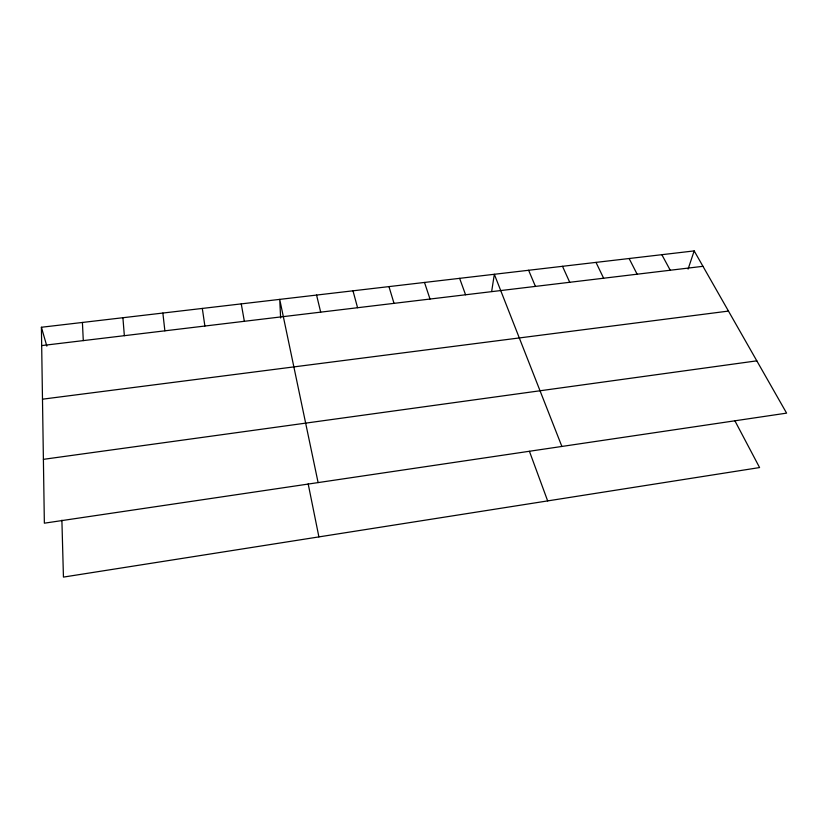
<?xml version="1.0" encoding="UTF-8"?>
<svg xmlns="http://www.w3.org/2000/svg" width="828" height="828" viewBox="0 0 828 828"><rect width="100%" height="100%" fill="white"/><g stroke="black" fill="none" stroke-linecap="round" stroke-linejoin="round"><path stroke-width="1.24" d="M491.666 291.466L494.326 274.285L561.881 446.447M688.078 269.09L694.185 250.905L41.4 327.257L44.36 523.182L786.6 413.131L694.185 250.905M43.398 459.343L756.813 360.842M42.487 399.189L728.464 311.08M41.679 345.597L702.962 266.316M661.841 254.693L670.245 270.238M734.809 420.634L759.586 467.561L63.445 577.095L61.893 520.181M629.114 258.512L637.125 274.203M596.005 262.393L603.633 278.218M562.502 266.305L569.726 282.286M528.616 270.27L535.426 286.395M529.434 451.312L547.66 500.909M459.623 278.343L465.574 294.778M424.505 282.451L430.011 299.043M388.963 286.602L394.014 303.348M41.4 327.257L46.844 346.145M352.987 290.814L357.572 307.726M316.575 295.068L320.684 312.146M318.107 482.589L279.719 299.384L280.63 318.004M308.182 483.883L318.904 536.896M241.258 303.876L244.353 321.295M202.311 308.43L204.878 326.025M162.868 313.046L164.875 330.827M122.906 317.724L124.355 335.682M82.417 322.454L83.286 340.608"/></g></svg>
